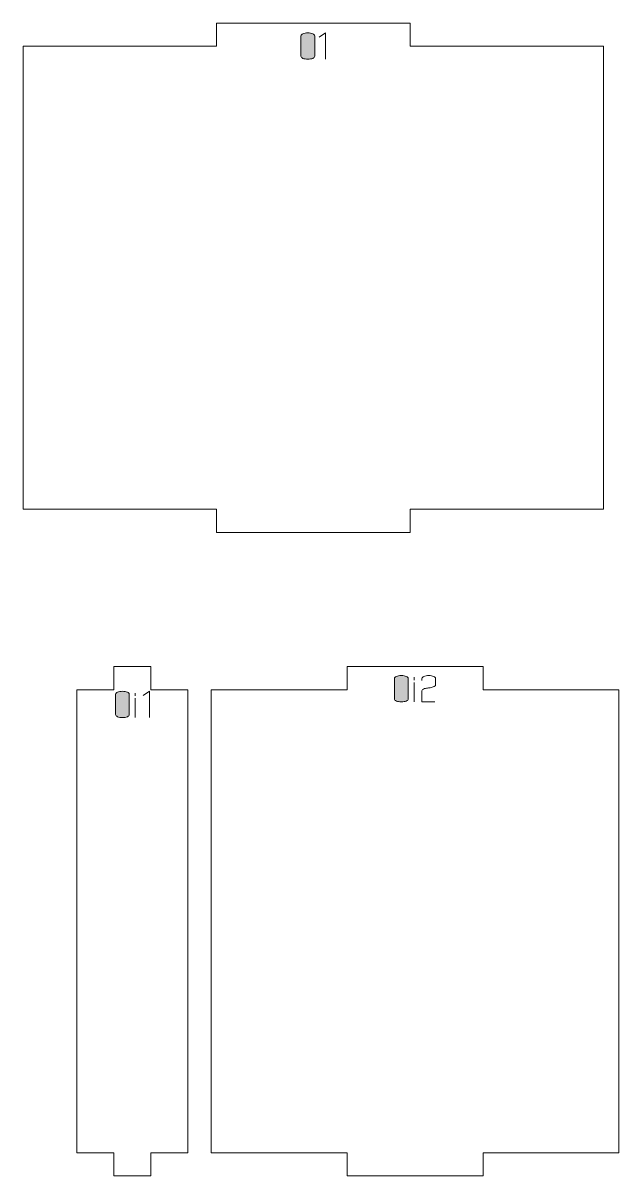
# Model space of a CAD drawing. Header units: centimetres. Extents: x -158 to 228, y -202 to 254.
# Drawn here: x -157.68 to -149.96, y 93.08 to 108.02 of the extents above; entities that cross this region are included whole.
import ezdxf

# ---------------------------------------------------------------- set-up
doc = ezdxf.new("R2010")
doc.units = ezdxf.units.CM
doc.header["$MEASUREMENT"] = 0
doc.layers.add('Capa 1', color=7, linetype='Continuous')

msp = doc.modelspace()

# ---------------------------------------------------------------- hatches: boundary and pattern name
at = {"layer": 'Capa 1', "true_color": 0x3e4095}
h = msp.add_hatch(color=175, dxfattribs=at)
edge = h.paths.add_edge_path()
edge.add_spline(control_points=[(-154.08353, 107.58706), (-154.08353, 107.57652), (-154.07505, 107.56755), (-154.05809, 107.56014), (-154.04114, 107.55273), (-154.01998, 107.54903), (-153.99463, 107.54903), (-153.96928, 107.54903), (-153.94812, 107.55273), (-153.93116, 107.56014), (-153.91421, 107.56755), (-153.90573, 107.57652), (-153.90573, 107.58706), (-153.90573, 107.58706), (-153.90573, 107.85178), (-153.90573, 107.85178), (-153.90573, 107.86232), (-153.91421, 107.87129), (-153.93116, 107.8787), (-153.94812, 107.88611), (-153.96928, 107.88981), (-153.99463, 107.88981), (-154.01998, 107.88981), (-154.04114, 107.88611), (-154.05809, 107.8787), (-154.07505, 107.87129), (-154.08353, 107.86232), (-154.08353, 107.85178), (-154.08353, 107.85178), (-154.08353, 107.58706), (-154.08353, 107.58706)], knot_values=[0, 0, 0, 0, 0.1, 0.1, 0.1, 0.2, 0.2, 0.2, 0.3, 0.3, 0.3, 0.4, 0.4, 0.4, 0.5, 0.5, 0.5, 0.6, 0.6, 0.6, 0.7, 0.7, 0.7, 0.8, 0.8, 0.8, 0.9, 0.9, 0.9, 1, 1, 1, 1], degree=3, periodic=1)
h = msp.add_hatch(color=175, dxfattribs=at)
edge = h.paths.add_edge_path()
edge.add_spline(control_points=[(-153.90573, 107.58706), (-153.90573, 107.57652), (-153.91421, 107.56755), (-153.93116, 107.56014), (-153.94812, 107.55273), (-153.96928, 107.54903), (-153.99463, 107.54903), (-154.01998, 107.54903), (-154.04114, 107.55273), (-154.05809, 107.56014), (-154.07505, 107.56755), (-154.08353, 107.57652), (-154.08353, 107.58706), (-154.08353, 107.58706), (-154.08353, 107.85178), (-154.08353, 107.85178), (-154.08353, 107.86232), (-154.07505, 107.87129), (-154.05809, 107.8787), (-154.04114, 107.88611), (-154.01998, 107.88981), (-153.99463, 107.88981), (-153.96928, 107.88981), (-153.94812, 107.88611), (-153.93116, 107.8787), (-153.91421, 107.87129), (-153.90573, 107.86232), (-153.90573, 107.85178), (-153.90573, 107.85178), (-153.90573, 107.58706), (-153.90573, 107.58706)], knot_values=[0, 0, 0, 0, 0.1, 0.1, 0.1, 0.2, 0.2, 0.2, 0.3, 0.3, 0.3, 0.4, 0.4, 0.4, 0.5, 0.5, 0.5, 0.6, 0.6, 0.6, 0.7, 0.7, 0.7, 0.8, 0.8, 0.8, 0.9, 0.9, 0.9, 1, 1, 1, 1], degree=3, periodic=1)
h = msp.add_hatch(color=175, dxfattribs=at)
edge = h.paths.add_edge_path()
edge.add_spline(control_points=[(-153.76447, 107.89031), (-153.76447, 107.89031), (-153.84646, 107.83351), (-153.84646, 107.83351), (-153.84646, 107.83351), (-153.76447, 107.89031), (-153.76447, 107.89031), (-153.76447, 107.89031), (-153.76447, 107.54903), (-153.76447, 107.54903), (-153.76447, 107.54903), (-153.76447, 107.89031), (-153.76447, 107.89031)], knot_values=[0, 0, 0, 0, 0.25, 0.25, 0.25, 0.5, 0.5, 0.5, 0.75, 0.75, 0.75, 1, 1, 1, 1], degree=3, periodic=1)
h = msp.add_hatch(color=175, dxfattribs=at)
edge = h.paths.add_edge_path()
edge.add_spline(control_points=[(-152.87218, 99.25992), (-152.87218, 99.24938), (-152.8637, 99.24041), (-152.84674, 99.233), (-152.82979, 99.22559), (-152.80863, 99.22189), (-152.78328, 99.22189), (-152.75793, 99.22189), (-152.73677, 99.22559), (-152.71981, 99.233), (-152.70286, 99.24041), (-152.69438, 99.24938), (-152.69438, 99.25992), (-152.69438, 99.25992), (-152.69438, 99.52464), (-152.69438, 99.52464), (-152.69438, 99.53518), (-152.70286, 99.54415), (-152.71981, 99.55156), (-152.73677, 99.55897), (-152.75793, 99.56267), (-152.78328, 99.56267), (-152.80863, 99.56267), (-152.82979, 99.55897), (-152.84674, 99.55156), (-152.8637, 99.54415), (-152.87218, 99.53518), (-152.87218, 99.52464), (-152.87218, 99.52464), (-152.87218, 99.25992), (-152.87218, 99.25992)], knot_values=[0, 0, 0, 0, 0.1, 0.1, 0.1, 0.2, 0.2, 0.2, 0.3, 0.3, 0.3, 0.4, 0.4, 0.4, 0.5, 0.5, 0.5, 0.6, 0.6, 0.6, 0.7, 0.7, 0.7, 0.8, 0.8, 0.8, 0.9, 0.9, 0.9, 1, 1, 1, 1], degree=3, periodic=1)
h = msp.add_hatch(color=175, dxfattribs=at)
edge = h.paths.add_edge_path()
edge.add_spline(control_points=[(-152.69438, 99.25992), (-152.69438, 99.24938), (-152.70286, 99.24041), (-152.71981, 99.233), (-152.73677, 99.22559), (-152.75793, 99.22189), (-152.78328, 99.22189), (-152.80863, 99.22189), (-152.82979, 99.22559), (-152.84674, 99.233), (-152.8637, 99.24041), (-152.87218, 99.24938), (-152.87218, 99.25992), (-152.87218, 99.25992), (-152.87218, 99.52464), (-152.87218, 99.52464), (-152.87218, 99.53518), (-152.8637, 99.54415), (-152.84674, 99.55156), (-152.82979, 99.55897), (-152.80863, 99.56267), (-152.78328, 99.56267), (-152.75793, 99.56267), (-152.73677, 99.55897), (-152.71981, 99.55156), (-152.70286, 99.54415), (-152.69438, 99.53518), (-152.69438, 99.52464), (-152.69438, 99.52464), (-152.69438, 99.25992), (-152.69438, 99.25992)], knot_values=[0, 0, 0, 0, 0.1, 0.1, 0.1, 0.2, 0.2, 0.2, 0.3, 0.3, 0.3, 0.4, 0.4, 0.4, 0.5, 0.5, 0.5, 0.6, 0.6, 0.6, 0.7, 0.7, 0.7, 0.8, 0.8, 0.8, 0.9, 0.9, 0.9, 1, 1, 1, 1], degree=3, periodic=1)
h = msp.add_hatch(color=175, dxfattribs=at)
edge = h.paths.add_edge_path()
edge.add_spline(control_points=[(-152.61881, 99.50489), (-152.61881, 99.50489), (-152.61832, 99.53996), (-152.61832, 99.53996), (-152.61832, 99.53996), (-152.61881, 99.50489), (-152.61881, 99.50489)], knot_values=[0, 0, 0, 0, 0.5, 0.5, 0.5, 1, 1, 1, 1], degree=3, periodic=1)
h = msp.add_hatch(color=175, dxfattribs=at)
edge = h.paths.add_edge_path()
edge.add_spline(control_points=[(-152.51707, 99.22189), (-152.51707, 99.22189), (-152.51707, 99.36462), (-152.51707, 99.36462), (-152.51609, 99.37747), (-152.5044, 99.38734), (-152.48201, 99.39426), (-152.47279, 99.39492), (-152.46398, 99.39599), (-152.45558, 99.39747), (-152.44719, 99.39895), (-152.43871, 99.40051), (-152.43015, 99.40216), (-152.41434, 99.40479), (-152.40224, 99.40693), (-152.39385, 99.40858), (-152.38545, 99.41023), (-152.3773, 99.41237), (-152.3694, 99.415), (-152.34899, 99.42257), (-152.33878, 99.43229), (-152.33878, 99.44414), (-152.33878, 99.44414), (-152.33878, 99.52464), (-152.33878, 99.52464), (-152.33878, 99.53518), (-152.34726, 99.54415), (-152.36421, 99.55156), (-152.38117, 99.55897), (-152.40233, 99.56267), (-152.42768, 99.56267), (-152.45303, 99.56267), (-152.47419, 99.55897), (-152.49114, 99.55156), (-152.5081, 99.54415), (-152.51658, 99.53518), (-152.51658, 99.52464), (-152.51658, 99.52464), (-152.51658, 99.50044), (-152.51658, 99.50044), (-152.51658, 99.50044), (-152.51658, 99.52464), (-152.51658, 99.52464), (-152.51658, 99.53518), (-152.5081, 99.54415), (-152.49114, 99.55156), (-152.47419, 99.55897), (-152.45303, 99.56267), (-152.42768, 99.56267), (-152.40233, 99.56267), (-152.38117, 99.55897), (-152.36421, 99.55156), (-152.34726, 99.54415), (-152.33878, 99.53518), (-152.33878, 99.52464), (-152.33878, 99.52464), (-152.33878, 99.44414), (-152.33878, 99.44414), (-152.33878, 99.43229), (-152.34899, 99.42257), (-152.3694, 99.415), (-152.3773, 99.41237), (-152.38545, 99.41023), (-152.39385, 99.40858), (-152.40224, 99.40693), (-152.41434, 99.40479), (-152.43015, 99.40216), (-152.43871, 99.40051), (-152.44719, 99.39895), (-152.45558, 99.39747), (-152.46398, 99.39599), (-152.47279, 99.39492), (-152.48201, 99.39426), (-152.5044, 99.38734), (-152.51609, 99.37747), (-152.51707, 99.36462), (-152.51707, 99.36462), (-152.51707, 99.22189), (-152.51707, 99.22189), (-152.51707, 99.22189), (-152.34816, 99.22189), (-152.34816, 99.22189), (-152.34816, 99.22189), (-152.51707, 99.22189), (-152.51707, 99.22189)], knot_values=[0, 0, 0, 0, 0.03571429, 0.03571429, 0.03571429, 0.07142857, 0.07142857, 0.07142857, 0.10714286, 0.10714286, 0.10714286, 0.14285714, 0.14285714, 0.14285714, 0.17857143, 0.17857143, 0.17857143, 0.21428571, 0.21428571, 0.21428571, 0.25, 0.25, 0.25, 0.28571429, 0.28571429, 0.28571429, 0.32142857, 0.32142857, 0.32142857, 0.35714286, 0.35714286, 0.35714286, 0.39285714, 0.39285714, 0.39285714, 0.42857143, 0.42857143, 0.42857143, 0.46428571, 0.46428571, 0.46428571, 0.5, 0.5, 0.5, 0.53571429, 0.53571429, 0.53571429, 0.57142857, 0.57142857, 0.57142857, 0.60714286, 0.60714286, 0.60714286, 0.64285714, 0.64285714, 0.64285714, 0.67857143, 0.67857143, 0.67857143, 0.71428571, 0.71428571, 0.71428571, 0.75, 0.75, 0.75, 0.78571429, 0.78571429, 0.78571429, 0.82142857, 0.82142857, 0.82142857, 0.85714286, 0.85714286, 0.85714286, 0.89285714, 0.89285714, 0.89285714, 0.92857143, 0.92857143, 0.92857143, 0.96428571, 0.96428571, 0.96428571, 1, 1, 1, 1], degree=3, periodic=1)
h = msp.add_hatch(color=175, dxfattribs=at)
edge = h.paths.add_edge_path()
edge.add_spline(control_points=[(-156.48524, 99.05622), (-156.48524, 99.04568), (-156.47676, 99.03671), (-156.4598, 99.0293), (-156.44285, 99.02189), (-156.42169, 99.01819), (-156.39634, 99.01819), (-156.37099, 99.01819), (-156.34983, 99.02189), (-156.33287, 99.0293), (-156.31592, 99.03671), (-156.30744, 99.04568), (-156.30744, 99.05622), (-156.30744, 99.05622), (-156.30744, 99.32094), (-156.30744, 99.32094), (-156.30744, 99.33148), (-156.31592, 99.34045), (-156.33287, 99.34786), (-156.34983, 99.35527), (-156.37099, 99.35897), (-156.39634, 99.35897), (-156.42169, 99.35897), (-156.44285, 99.35527), (-156.4598, 99.34786), (-156.47676, 99.34045), (-156.48524, 99.33148), (-156.48524, 99.32094), (-156.48524, 99.32094), (-156.48524, 99.05622), (-156.48524, 99.05622)], knot_values=[0, 0, 0, 0, 0.1, 0.1, 0.1, 0.2, 0.2, 0.2, 0.3, 0.3, 0.3, 0.4, 0.4, 0.4, 0.5, 0.5, 0.5, 0.6, 0.6, 0.6, 0.7, 0.7, 0.7, 0.8, 0.8, 0.8, 0.9, 0.9, 0.9, 1, 1, 1, 1], degree=3, periodic=1)
h = msp.add_hatch(color=175, dxfattribs=at)
edge = h.paths.add_edge_path()
edge.add_spline(control_points=[(-156.30744, 99.05622), (-156.30744, 99.04568), (-156.31592, 99.03671), (-156.33287, 99.0293), (-156.34983, 99.02189), (-156.37099, 99.01819), (-156.39634, 99.01819), (-156.42169, 99.01819), (-156.44285, 99.02189), (-156.4598, 99.0293), (-156.47676, 99.03671), (-156.48524, 99.04568), (-156.48524, 99.05622), (-156.48524, 99.05622), (-156.48524, 99.32094), (-156.48524, 99.32094), (-156.48524, 99.33148), (-156.47676, 99.34045), (-156.4598, 99.34786), (-156.44285, 99.35527), (-156.42169, 99.35897), (-156.39634, 99.35897), (-156.37099, 99.35897), (-156.34983, 99.35527), (-156.33287, 99.34786), (-156.31592, 99.34045), (-156.30744, 99.33148), (-156.30744, 99.32094), (-156.30744, 99.32094), (-156.30744, 99.05622), (-156.30744, 99.05622)], knot_values=[0, 0, 0, 0, 0.1, 0.1, 0.1, 0.2, 0.2, 0.2, 0.3, 0.3, 0.3, 0.4, 0.4, 0.4, 0.5, 0.5, 0.5, 0.6, 0.6, 0.6, 0.7, 0.7, 0.7, 0.8, 0.8, 0.8, 0.9, 0.9, 0.9, 1, 1, 1, 1], degree=3, periodic=1)
h = msp.add_hatch(color=175, dxfattribs=at)
edge = h.paths.add_edge_path()
edge.add_spline(control_points=[(-156.04765, 99.35947), (-156.04765, 99.35947), (-156.12964, 99.30267), (-156.12964, 99.30267), (-156.12964, 99.30267), (-156.04765, 99.35947), (-156.04765, 99.35947), (-156.04765, 99.35947), (-156.04765, 99.01819), (-156.04765, 99.01819), (-156.04765, 99.01819), (-156.04765, 99.35947), (-156.04765, 99.35947)], knot_values=[0, 0, 0, 0, 0.25, 0.25, 0.25, 0.5, 0.5, 0.5, 0.75, 0.75, 0.75, 1, 1, 1, 1], degree=3, periodic=1)
h = msp.add_hatch(color=175, dxfattribs=at)
edge = h.paths.add_edge_path()
edge.add_spline(control_points=[(-152.61881, 99.22189), (-152.61881, 99.22189), (-152.61881, 99.47377), (-152.61881, 99.47377), (-152.61881, 99.47377), (-152.61881, 99.22189), (-152.61881, 99.22189)], knot_values=[0, 0, 0, 0, 0.5, 0.5, 0.5, 1, 1, 1, 1], degree=3, periodic=1)
h = msp.add_hatch(color=175, dxfattribs=at)
edge = h.paths.add_edge_path()
edge.add_spline(control_points=[(-156.23187, 99.30119), (-156.23187, 99.30119), (-156.23138, 99.33626), (-156.23138, 99.33626), (-156.23138, 99.33626), (-156.23187, 99.30119), (-156.23187, 99.30119)], knot_values=[0, 0, 0, 0, 0.5, 0.5, 0.5, 1, 1, 1, 1], degree=3, periodic=1)
h = msp.add_hatch(color=175, dxfattribs=at)
edge = h.paths.add_edge_path()
edge.add_spline(control_points=[(-156.23187, 99.01819), (-156.23187, 99.01819), (-156.23187, 99.27007), (-156.23187, 99.27007), (-156.23187, 99.27007), (-156.23187, 99.01819), (-156.23187, 99.01819)], knot_values=[0, 0, 0, 0, 0.5, 0.5, 0.5, 1, 1, 1, 1], degree=3, periodic=1)

# ---------------------------------------------------------------- linework, layer by layer
at = {"layer": 'Capa 1', "color": 1, "lineweight": 9}
for points in [[(-157.68401, 107.71731), (-157.68401, 107.71731), (-157.68401, 101.71731), (-157.68401, 101.71731), (-157.68401, 101.71731), (-155.17734, 101.71731), (-155.17734, 101.71731), (-155.17734, 101.71731), (-155.17734, 101.41731), (-155.17734, 101.41731), (-155.17734, 101.41731), (-152.67066, 101.41731), (-152.67066, 101.41731), (-152.67066, 101.41731), (-152.67066, 101.71731), (-152.67066, 101.71731), (-152.67066, 101.71731), (-150.16399, 101.71731), (-150.16399, 101.71731), (-150.16399, 101.71731), (-150.16399, 107.71731), (-150.16399, 107.71731), (-150.16399, 107.71731), (-152.67066, 107.71731), (-152.67066, 107.71731), (-152.67066, 107.71731), (-152.67066, 108.01731), (-152.67066, 108.01731), (-152.67066, 108.01731), (-155.17734, 108.01731), (-155.17734, 108.01731), (-155.17734, 108.01731), (-155.17734, 107.71731), (-155.17734, 107.71731), (-155.17734, 107.71731), (-157.68401, 107.71731), (-157.68401, 107.71731)], [(-156.98555, 99.37909), (-156.98555, 99.37909), (-156.98555, 93.37909), (-156.98555, 93.37909), (-156.98555, 93.37909), (-156.50614, 93.37909), (-156.50614, 93.37909), (-156.50614, 93.37909), (-156.50614, 93.07909), (-156.50614, 93.07909), (-156.50614, 93.07909), (-156.02674, 93.07909), (-156.02674, 93.07909), (-156.02674, 93.07909), (-156.02674, 93.37909), (-156.02674, 93.37909), (-156.02674, 93.37909), (-155.54733, 93.37909), (-155.54733, 93.37909), (-155.54733, 93.37909), (-155.54733, 99.37909), (-155.54733, 99.37909), (-155.54733, 99.37909), (-156.02674, 99.37909), (-156.02674, 99.37909), (-156.02674, 99.37909), (-156.02674, 99.67909), (-156.02674, 99.67909), (-156.02674, 99.67909), (-156.50614, 99.67909), (-156.50614, 99.67909), (-156.50614, 99.67909), (-156.50614, 99.37909), (-156.50614, 99.37909), (-156.50614, 99.37909), (-156.98555, 99.37909), (-156.98555, 99.37909)], [(-155.24733, 99.37909), (-155.24733, 99.37909), (-155.24733, 93.37909), (-155.24733, 93.37909), (-155.24733, 93.37909), (-153.4861, 93.37909), (-153.4861, 93.37909), (-153.4861, 93.37909), (-153.4861, 93.07909), (-153.4861, 93.07909), (-153.4861, 93.07909), (-151.72487, 93.07909), (-151.72487, 93.07909), (-151.72487, 93.07909), (-151.72487, 93.37909), (-151.72487, 93.37909), (-151.72487, 93.37909), (-149.96364, 93.37909), (-149.96364, 93.37909), (-149.96364, 93.37909), (-149.96364, 99.37909), (-149.96364, 99.37909), (-149.96364, 99.37909), (-151.72487, 99.37909), (-151.72487, 99.37909), (-151.72487, 99.37909), (-151.72487, 99.67909), (-151.72487, 99.67909), (-151.72487, 99.67909), (-153.4861, 99.67909), (-153.4861, 99.67909), (-153.4861, 99.67909), (-153.4861, 99.37909), (-153.4861, 99.37909), (-153.4861, 99.37909), (-155.24733, 99.37909), (-155.24733, 99.37909)]]:
    msp.add_open_spline(points, degree=3, knots=[0, 0, 0, 0, 0.08333333, 0.08333333, 0.08333333, 0.16666667, 0.16666667, 0.16666667, 0.25, 0.25, 0.25, 0.33333333, 0.33333333, 0.33333333, 0.41666667, 0.41666667, 0.41666667, 0.5, 0.5, 0.5, 0.58333333, 0.58333333, 0.58333333, 0.66666667, 0.66666667, 0.66666667, 0.75, 0.75, 0.75, 0.83333333, 0.83333333, 0.83333333, 0.91666667, 0.91666667, 0.91666667, 1, 1, 1, 1], dxfattribs=at)
at = {"layer": 'Capa 1', "color": 114, "lineweight": 9}
for points, knots in [([(-154.08353, 107.58706), (-154.08353, 107.57652), (-154.07505, 107.56755), (-154.05809, 107.56014), (-154.04114, 107.55273), (-154.01998, 107.54903), (-153.99463, 107.54903), (-153.96928, 107.54903), (-153.94812, 107.55273), (-153.93116, 107.56014), (-153.91421, 107.56755), (-153.90573, 107.57652), (-153.90573, 107.58706), (-153.90573, 107.58706), (-153.90573, 107.85178), (-153.90573, 107.85178), (-153.90573, 107.86232), (-153.91421, 107.87129), (-153.93116, 107.8787), (-153.94812, 107.88611), (-153.96928, 107.88981), (-153.99463, 107.88981), (-154.01998, 107.88981), (-154.04114, 107.88611), (-154.05809, 107.8787), (-154.07505, 107.87129), (-154.08353, 107.86232), (-154.08353, 107.85178), (-154.08353, 107.85178), (-154.08353, 107.58706), (-154.08353, 107.58706)], [0, 0, 0, 0, 0.1, 0.1, 0.1, 0.2, 0.2, 0.2, 0.3, 0.3, 0.3, 0.4, 0.4, 0.4, 0.5, 0.5, 0.5, 0.6, 0.6, 0.6, 0.7, 0.7, 0.7, 0.8, 0.8, 0.8, 0.9, 0.9, 0.9, 1, 1, 1, 1]), ([(-153.90573, 107.58706), (-153.90573, 107.57652), (-153.91421, 107.56755), (-153.93116, 107.56014), (-153.94812, 107.55273), (-153.96928, 107.54903), (-153.99463, 107.54903), (-154.01998, 107.54903), (-154.04114, 107.55273), (-154.05809, 107.56014), (-154.07505, 107.56755), (-154.08353, 107.57652), (-154.08353, 107.58706), (-154.08353, 107.58706), (-154.08353, 107.85178), (-154.08353, 107.85178), (-154.08353, 107.86232), (-154.07505, 107.87129), (-154.05809, 107.8787), (-154.04114, 107.88611), (-154.01998, 107.88981), (-153.99463, 107.88981), (-153.96928, 107.88981), (-153.94812, 107.88611), (-153.93116, 107.8787), (-153.91421, 107.87129), (-153.90573, 107.86232), (-153.90573, 107.85178), (-153.90573, 107.85178), (-153.90573, 107.58706), (-153.90573, 107.58706)], [0, 0, 0, 0, 0.1, 0.1, 0.1, 0.2, 0.2, 0.2, 0.3, 0.3, 0.3, 0.4, 0.4, 0.4, 0.5, 0.5, 0.5, 0.6, 0.6, 0.6, 0.7, 0.7, 0.7, 0.8, 0.8, 0.8, 0.9, 0.9, 0.9, 1, 1, 1, 1]), ([(-153.76447, 107.89031), (-153.76447, 107.89031), (-153.84646, 107.83351), (-153.84646, 107.83351), (-153.84646, 107.83351), (-153.76447, 107.89031), (-153.76447, 107.89031), (-153.76447, 107.89031), (-153.76447, 107.54903), (-153.76447, 107.54903), (-153.76447, 107.54903), (-153.76447, 107.89031), (-153.76447, 107.89031)], [0, 0, 0, 0, 0.25, 0.25, 0.25, 0.5, 0.5, 0.5, 0.75, 0.75, 0.75, 1, 1, 1, 1]), ([(-152.87218, 99.25992), (-152.87218, 99.24938), (-152.8637, 99.24041), (-152.84674, 99.233), (-152.82979, 99.22559), (-152.80863, 99.22189), (-152.78328, 99.22189), (-152.75793, 99.22189), (-152.73677, 99.22559), (-152.71981, 99.233), (-152.70286, 99.24041), (-152.69438, 99.24938), (-152.69438, 99.25992), (-152.69438, 99.25992), (-152.69438, 99.52464), (-152.69438, 99.52464), (-152.69438, 99.53518), (-152.70286, 99.54415), (-152.71981, 99.55156), (-152.73677, 99.55897), (-152.75793, 99.56267), (-152.78328, 99.56267), (-152.80863, 99.56267), (-152.82979, 99.55897), (-152.84674, 99.55156), (-152.8637, 99.54415), (-152.87218, 99.53518), (-152.87218, 99.52464), (-152.87218, 99.52464), (-152.87218, 99.25992), (-152.87218, 99.25992)], [0, 0, 0, 0, 0.1, 0.1, 0.1, 0.2, 0.2, 0.2, 0.3, 0.3, 0.3, 0.4, 0.4, 0.4, 0.5, 0.5, 0.5, 0.6, 0.6, 0.6, 0.7, 0.7, 0.7, 0.8, 0.8, 0.8, 0.9, 0.9, 0.9, 1, 1, 1, 1]), ([(-152.69438, 99.25992), (-152.69438, 99.24938), (-152.70286, 99.24041), (-152.71981, 99.233), (-152.73677, 99.22559), (-152.75793, 99.22189), (-152.78328, 99.22189), (-152.80863, 99.22189), (-152.82979, 99.22559), (-152.84674, 99.233), (-152.8637, 99.24041), (-152.87218, 99.24938), (-152.87218, 99.25992), (-152.87218, 99.25992), (-152.87218, 99.52464), (-152.87218, 99.52464), (-152.87218, 99.53518), (-152.8637, 99.54415), (-152.84674, 99.55156), (-152.82979, 99.55897), (-152.80863, 99.56267), (-152.78328, 99.56267), (-152.75793, 99.56267), (-152.73677, 99.55897), (-152.71981, 99.55156), (-152.70286, 99.54415), (-152.69438, 99.53518), (-152.69438, 99.52464), (-152.69438, 99.52464), (-152.69438, 99.25992), (-152.69438, 99.25992)], [0, 0, 0, 0, 0.1, 0.1, 0.1, 0.2, 0.2, 0.2, 0.3, 0.3, 0.3, 0.4, 0.4, 0.4, 0.5, 0.5, 0.5, 0.6, 0.6, 0.6, 0.7, 0.7, 0.7, 0.8, 0.8, 0.8, 0.9, 0.9, 0.9, 1, 1, 1, 1]), ([(-152.61881, 99.50489), (-152.61881, 99.50489), (-152.61832, 99.53996), (-152.61832, 99.53996), (-152.61832, 99.53996), (-152.61881, 99.50489), (-152.61881, 99.50489)], [0, 0, 0, 0, 0.5, 0.5, 0.5, 1, 1, 1, 1]), ([(-152.51707, 99.22189), (-152.51707, 99.22189), (-152.51707, 99.36462), (-152.51707, 99.36462), (-152.51609, 99.37747), (-152.5044, 99.38734), (-152.48201, 99.39426), (-152.47279, 99.39492), (-152.46398, 99.39599), (-152.45558, 99.39747), (-152.44719, 99.39895), (-152.43871, 99.40051), (-152.43015, 99.40216), (-152.41434, 99.40479), (-152.40224, 99.40693), (-152.39385, 99.40858), (-152.38545, 99.41023), (-152.3773, 99.41237), (-152.3694, 99.415), (-152.34899, 99.42257), (-152.33878, 99.43229), (-152.33878, 99.44414), (-152.33878, 99.44414), (-152.33878, 99.52464), (-152.33878, 99.52464), (-152.33878, 99.53518), (-152.34726, 99.54415), (-152.36421, 99.55156), (-152.38117, 99.55897), (-152.40233, 99.56267), (-152.42768, 99.56267), (-152.45303, 99.56267), (-152.47419, 99.55897), (-152.49114, 99.55156), (-152.5081, 99.54415), (-152.51658, 99.53518), (-152.51658, 99.52464), (-152.51658, 99.52464), (-152.51658, 99.50044), (-152.51658, 99.50044), (-152.51658, 99.50044), (-152.51658, 99.52464), (-152.51658, 99.52464), (-152.51658, 99.53518), (-152.5081, 99.54415), (-152.49114, 99.55156), (-152.47419, 99.55897), (-152.45303, 99.56267), (-152.42768, 99.56267), (-152.40233, 99.56267), (-152.38117, 99.55897), (-152.36421, 99.55156), (-152.34726, 99.54415), (-152.33878, 99.53518), (-152.33878, 99.52464), (-152.33878, 99.52464), (-152.33878, 99.44414), (-152.33878, 99.44414), (-152.33878, 99.43229), (-152.34899, 99.42257), (-152.3694, 99.415), (-152.3773, 99.41237), (-152.38545, 99.41023), (-152.39385, 99.40858), (-152.40224, 99.40693), (-152.41434, 99.40479), (-152.43015, 99.40216), (-152.43871, 99.40051), (-152.44719, 99.39895), (-152.45558, 99.39747), (-152.46398, 99.39599), (-152.47279, 99.39492), (-152.48201, 99.39426), (-152.5044, 99.38734), (-152.51609, 99.37747), (-152.51707, 99.36462), (-152.51707, 99.36462), (-152.51707, 99.22189), (-152.51707, 99.22189), (-152.51707, 99.22189), (-152.34816, 99.22189), (-152.34816, 99.22189), (-152.34816, 99.22189), (-152.51707, 99.22189), (-152.51707, 99.22189)], [0, 0, 0, 0, 0.03571429, 0.03571429, 0.03571429, 0.07142857, 0.07142857, 0.07142857, 0.10714286, 0.10714286, 0.10714286, 0.14285714, 0.14285714, 0.14285714, 0.17857143, 0.17857143, 0.17857143, 0.21428571, 0.21428571, 0.21428571, 0.25, 0.25, 0.25, 0.28571429, 0.28571429, 0.28571429, 0.32142857, 0.32142857, 0.32142857, 0.35714286, 0.35714286, 0.35714286, 0.39285714, 0.39285714, 0.39285714, 0.42857143, 0.42857143, 0.42857143, 0.46428571, 0.46428571, 0.46428571, 0.5, 0.5, 0.5, 0.53571429, 0.53571429, 0.53571429, 0.57142857, 0.57142857, 0.57142857, 0.60714286, 0.60714286, 0.60714286, 0.64285714, 0.64285714, 0.64285714, 0.67857143, 0.67857143, 0.67857143, 0.71428571, 0.71428571, 0.71428571, 0.75, 0.75, 0.75, 0.78571429, 0.78571429, 0.78571429, 0.82142857, 0.82142857, 0.82142857, 0.85714286, 0.85714286, 0.85714286, 0.89285714, 0.89285714, 0.89285714, 0.92857143, 0.92857143, 0.92857143, 0.96428571, 0.96428571, 0.96428571, 1, 1, 1, 1]), ([(-156.48524, 99.05622), (-156.48524, 99.04568), (-156.47676, 99.03671), (-156.4598, 99.0293), (-156.44285, 99.02189), (-156.42169, 99.01819), (-156.39634, 99.01819), (-156.37099, 99.01819), (-156.34983, 99.02189), (-156.33287, 99.0293), (-156.31592, 99.03671), (-156.30744, 99.04568), (-156.30744, 99.05622), (-156.30744, 99.05622), (-156.30744, 99.32094), (-156.30744, 99.32094), (-156.30744, 99.33148), (-156.31592, 99.34045), (-156.33287, 99.34786), (-156.34983, 99.35527), (-156.37099, 99.35897), (-156.39634, 99.35897), (-156.42169, 99.35897), (-156.44285, 99.35527), (-156.4598, 99.34786), (-156.47676, 99.34045), (-156.48524, 99.33148), (-156.48524, 99.32094), (-156.48524, 99.32094), (-156.48524, 99.05622), (-156.48524, 99.05622)], [0, 0, 0, 0, 0.1, 0.1, 0.1, 0.2, 0.2, 0.2, 0.3, 0.3, 0.3, 0.4, 0.4, 0.4, 0.5, 0.5, 0.5, 0.6, 0.6, 0.6, 0.7, 0.7, 0.7, 0.8, 0.8, 0.8, 0.9, 0.9, 0.9, 1, 1, 1, 1]), ([(-156.30744, 99.05622), (-156.30744, 99.04568), (-156.31592, 99.03671), (-156.33287, 99.0293), (-156.34983, 99.02189), (-156.37099, 99.01819), (-156.39634, 99.01819), (-156.42169, 99.01819), (-156.44285, 99.02189), (-156.4598, 99.0293), (-156.47676, 99.03671), (-156.48524, 99.04568), (-156.48524, 99.05622), (-156.48524, 99.05622), (-156.48524, 99.32094), (-156.48524, 99.32094), (-156.48524, 99.33148), (-156.47676, 99.34045), (-156.4598, 99.34786), (-156.44285, 99.35527), (-156.42169, 99.35897), (-156.39634, 99.35897), (-156.37099, 99.35897), (-156.34983, 99.35527), (-156.33287, 99.34786), (-156.31592, 99.34045), (-156.30744, 99.33148), (-156.30744, 99.32094), (-156.30744, 99.32094), (-156.30744, 99.05622), (-156.30744, 99.05622)], [0, 0, 0, 0, 0.1, 0.1, 0.1, 0.2, 0.2, 0.2, 0.3, 0.3, 0.3, 0.4, 0.4, 0.4, 0.5, 0.5, 0.5, 0.6, 0.6, 0.6, 0.7, 0.7, 0.7, 0.8, 0.8, 0.8, 0.9, 0.9, 0.9, 1, 1, 1, 1]), ([(-156.04765, 99.35947), (-156.04765, 99.35947), (-156.12964, 99.30267), (-156.12964, 99.30267), (-156.12964, 99.30267), (-156.04765, 99.35947), (-156.04765, 99.35947), (-156.04765, 99.35947), (-156.04765, 99.01819), (-156.04765, 99.01819), (-156.04765, 99.01819), (-156.04765, 99.35947), (-156.04765, 99.35947)], [0, 0, 0, 0, 0.25, 0.25, 0.25, 0.5, 0.5, 0.5, 0.75, 0.75, 0.75, 1, 1, 1, 1]), ([(-152.61881, 99.22189), (-152.61881, 99.22189), (-152.61881, 99.47377), (-152.61881, 99.47377), (-152.61881, 99.47377), (-152.61881, 99.22189), (-152.61881, 99.22189)], [0, 0, 0, 0, 0.5, 0.5, 0.5, 1, 1, 1, 1]), ([(-156.23187, 99.30119), (-156.23187, 99.30119), (-156.23138, 99.33626), (-156.23138, 99.33626), (-156.23138, 99.33626), (-156.23187, 99.30119), (-156.23187, 99.30119)], [0, 0, 0, 0, 0.5, 0.5, 0.5, 1, 1, 1, 1]), ([(-156.23187, 99.01819), (-156.23187, 99.01819), (-156.23187, 99.27007), (-156.23187, 99.27007), (-156.23187, 99.27007), (-156.23187, 99.01819), (-156.23187, 99.01819)], [0, 0, 0, 0, 0.5, 0.5, 0.5, 1, 1, 1, 1])]:
    msp.add_open_spline(points, degree=3, knots=knots, dxfattribs=at)

doc.saveas('drawing.dxf')
